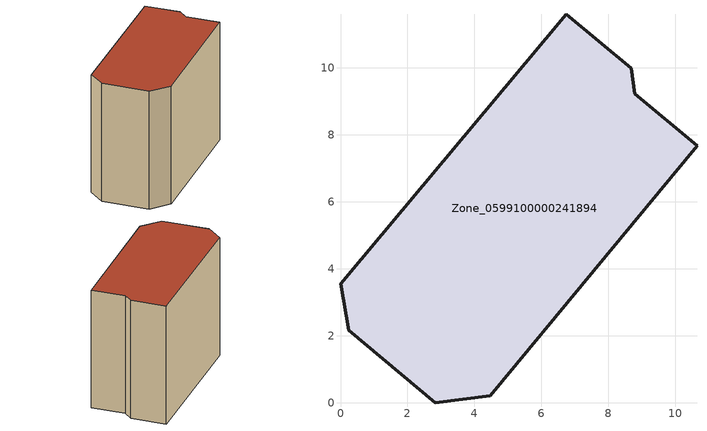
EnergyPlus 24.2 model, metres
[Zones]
Zone_0599100000241894
 floor ground (C_G): 0,3.55 6.75,11.6 8.68,9.99 8.79,9.23 10.65,7.68 4.48,0.21 2.83,0 0.24,2.16 z0
 wall outside (C_F): 0.24,2.16 2.83,0 4.48,0.21 10.65,7.68 8.79,9.23 8.68,9.99 6.75,11.6 0,3.55 0.24,2.16 z0:8.85
 roof outside (C_R): 6.75,11.6 0,3.55 0.24,2.16 2.83,0 4.48,0.21 10.65,7.68 8.79,9.23 8.68,9.99 z8.85
[BUILDING]
Pand.0599100000241894: North Axis=0; Terrain=City; Loads Convergence Tolerance Value=0.04; Temperature Convergence Tolerance Value=0.4; Solar Distribution=FullExterior; Maximum Number of Warmup Days=25; Minimum Number of Warmup Days=1
[Site:Location]
Rotterdam.The.Hague.AP_ZH_NLD Design_Conditions: Latitude=51.96; Longitude=4.45; Time Zone=1; Elevation=-4.5
[SITE:GROUNDTEMPERATURE:BUILDINGSURFACE]
18, 18, 18, 18, 18, 18, 18, 18, 18, 18, 18, 18
[MATERIAL] Thermal Absorptance=0.9; Solar Absorptance=0.7; Visible Absorptance=0.7
Name | Roughness | Thickness | Conductivity | Density | Specific Heat
G.TI.1946 | MediumSmooth | 0.15 | 1 | 540 | 1210
F.TI.1946 | Rough | 0.3 | 0.857143 | 1920 | 840
R.TI.1946 | MediumRough | 0.2 | 0.1 | 1500 | 1000
[CONSTRUCTION]
C_G: G.TI.1946
C_F: F.TI.1946
C_R: R.TI.1946
[ZONE]
Zone_0599100000241894: Type=1; Multiplier=1; Ceiling Height=Autocalculate; Volume=Autocalculate; Floor Area=autocalculate; Part of Total Floor Area=Yes
[ZONEINFILTRATION:DESIGNFLOWRATE]
Infil_Zone_0599100000241894: Zone or ZoneList or Space or SpaceList=Zone_0599100000241894; Schedule=AlwaysOn; Design Flow Rate Calculation Method=Flow/Area; Flow Rate per Floor Area=0.003; Constant Term Coefficient=1; Temperature Term Coefficient=0; Velocity Term Coefficient=0; Velocity Squared Term Coefficient=0
[HVACTEMPLATE:ZONE:IDEALLOADSAIRSYSTEM]
Zone_0599100000241894: Maximum Heating Supply Air Temperature=50; Minimum Cooling Supply Air Temperature=13; Maximum Heating Supply Air Humidity Ratio=0.0156; Minimum Cooling Supply Air Humidity Ratio=0.0077; Heating Limit=NoLimit; Cooling Limit=NoLimit; Dehumidification Control Type=ConstantSensibleHeatRatio; Cooling Sensible Heat Ratio=0.7; Dehumidification Setpoint=60; Humidification Control Type=None; Humidification Setpoint=30; Outdoor Air Method=None; Outdoor Air Flow Rate per Person=0.00944; Outdoor Air Flow Rate per Zone Floor Area=0; Outdoor Air Flow Rate per Zone=0; Demand Controlled Ventilation Type=None; Outdoor Air Economizer Type=NoEconomizer; Heat Recovery Type=None; Sensible Heat Recovery Effectiveness=0.7; Latent Heat Recovery Effectiveness=0.65
[ZONECONTROL:THERMOSTAT]
ThermostatControl_Zone_0599100000241894: Zone or ZoneList=Zone_0599100000241894; Control Type Schedule=DualSetpointControlType; Control 1=Thermostat_Zone_0599100000241894; Temperature Difference Between Cutout And Setpoint=0
[THERMOSTATSETPOINT:DUALSETPOINT]
Thermostat_Zone_0599100000241894: Heating Setpoint Temperature Schedule=HeatingSetpoint_Zone_0599100000241894; Cooling Setpoint Temperature Schedule=CoolingSetpoint_Zone_0599100000241894
[SCHEDULE:COMPACT]
HeatingSetpoint_Zone_0599100000241894: Through: 12/31, For: AllDays, Until: 24:00, 21
CoolingSetpoint_Zone_0599100000241894: Through: 12/31, For: AllDays, Until: 24:00, 24
DualSetpointControlType: Through: 12/31, For: AllDays, Until: 24:00, 4
AlwaysOn: Through: 12/31, For: AllDays, Until: 24:00, 1
